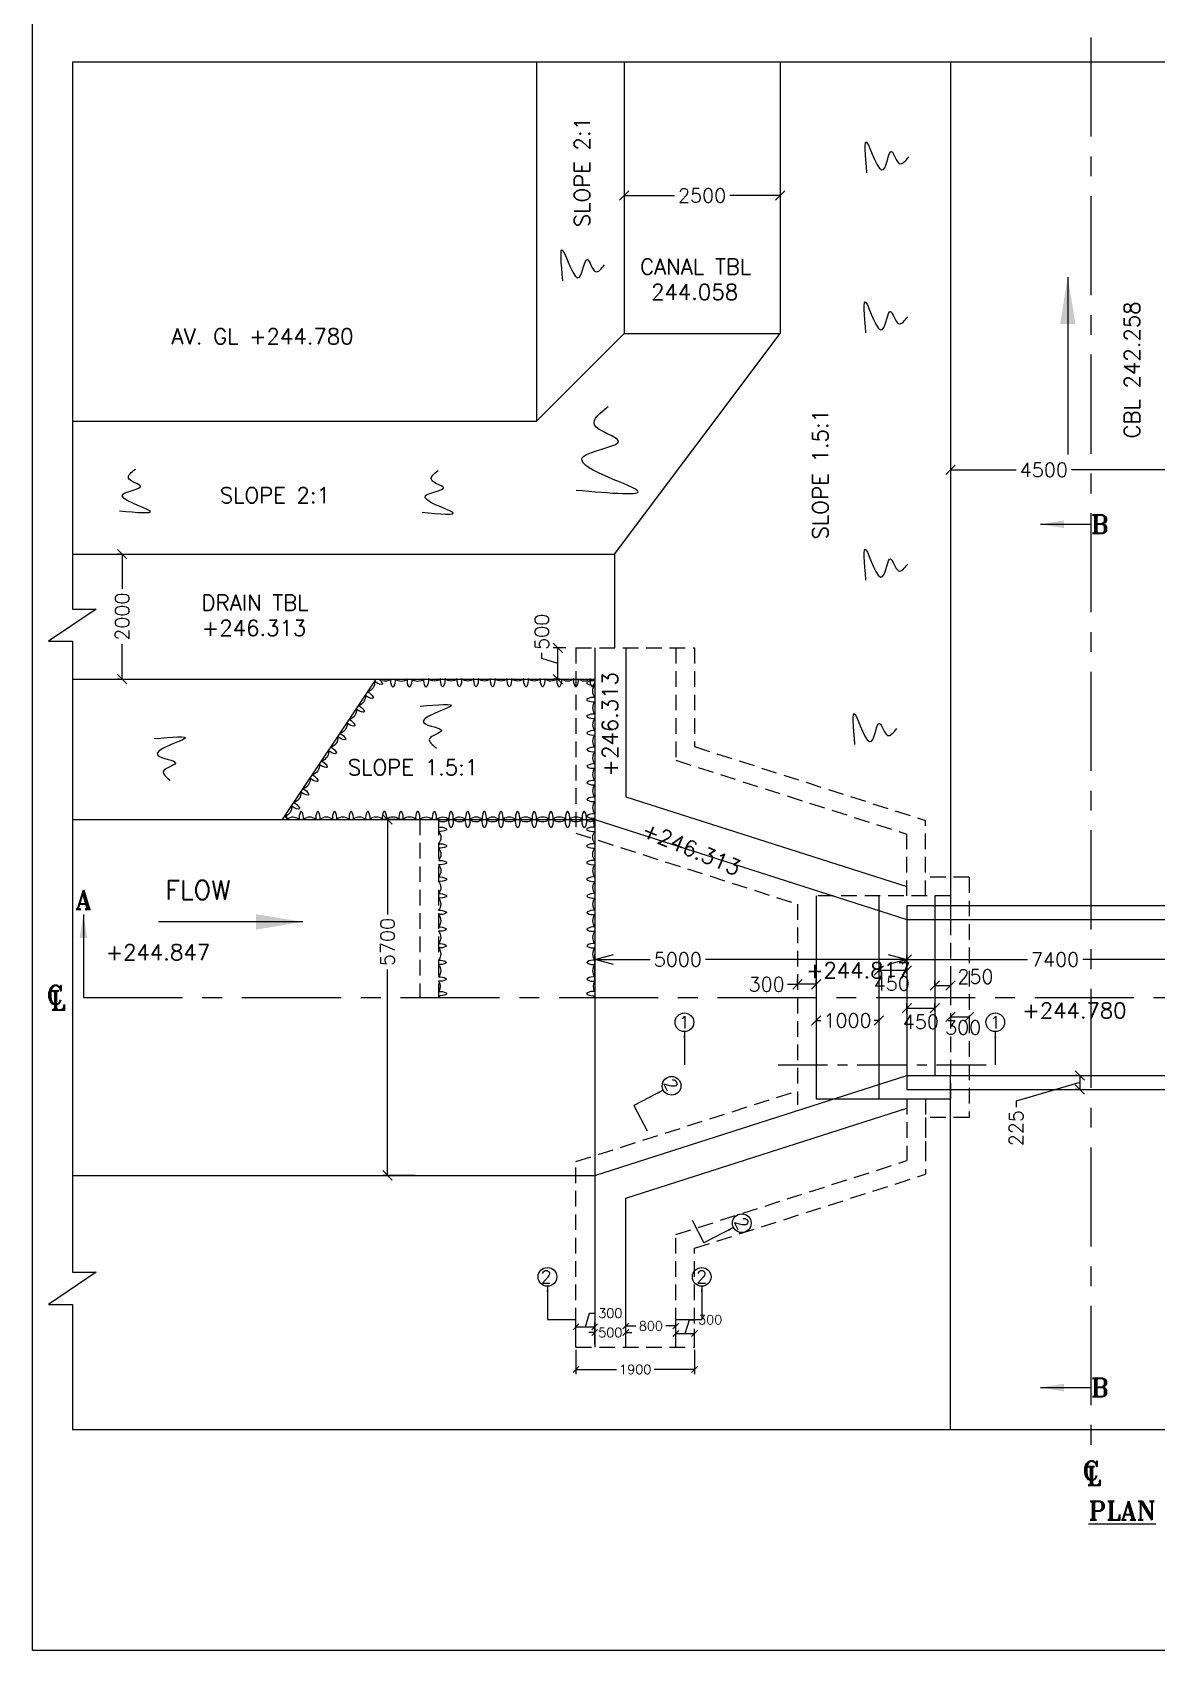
# Model space of a CAD drawing. Header units: inches. Extents: x 97621 to 324919, y -325081 to 89240.
# Drawn here: x 142331 to 160342, y -74326 to -48402 of the extents above; entities that cross this region are included whole.
import ezdxf
from ezdxf.enums import TextEntityAlignment as Align

# ---------------------------------------------------------------- set-up
doc = ezdxf.new("R2010")
doc.units = ezdxf.units.IN
doc.header["$LTSCALE"] = 100
doc.header["$MEASUREMENT"] = 0
doc.header["$PDMODE"] = 3
doc.linetypes.add('CENTER', pattern=[50.8, 31.75, -6.35, 6.35, -6.35])
doc.linetypes.add('DASHED2', pattern=[0.375, 0.25, -0.125])
for name, color, linetype in [('Center Line', 7, 'CENTER'), ('Dim', 7, 'Continuous'), ('Text', 7, 'Continuous')]:
    doc.layers.add(name, color=color, linetype=linetype)
doc.styles.add('ROMANS', font='romans')
doc.styles.add('ROMANT', font='romant')
doc.dimstyles.new('Raj-75', dxfattribs={"dimscale": 75, "dimtxt": 2, "dimasz": 1.25, "dimexe": 1, "dimexo": 0.625, "dimtad": 0, "dimtxsty": 'ROMANS', "dimblk": 'OBLIQUE', "dimcen": 1.25, "dimclrd": 256, "dimclre": 256, "dimclrt": 256, "dimadec": 0, "dimazin": 0, "dimtfac": 1, "dimtmove": 1, "dimatfit": 3, "dimfxl": 1, "dimlwd": -1, "dimlwe": -1, "dimarcsym": 0})

# ---------------------------------------------------------------- blocks, each defined once
blk = doc.blocks.new('_Oblique')
at = {"color": 0, "linetype": 'ByBlock', "lineweight": -2}
blk.add_line((-0.5, -0.5), (0.5, 0.5), dxfattribs=at)
blk = doc.blocks.new('*D71')
at = {"layer": 'Defpoints', "color": 0, "transparency": 16777216}
for p in [(143770, -56762), (143770, -56762), (143770, -58762)]:
    blk.add_point(p, dxfattribs=at)
at = {"layer": 'Dim', "transparency": 16777216}
for p, q in [((143723, -56762), (143695, -56762)), ((143770, -56762), (143770, -57319)), ((143770, -58762), (143770, -58205)), ((143723, -58762), (143695, -58762))]:
    blk.add_line(p, q, dxfattribs=at)
at = {"layer": 'Dim', "transparency": 16777216, "xscale": 150, "yscale": 150, "zscale": 150}
for p, rotation in [((143770, -56762), 90), ((143770, -58762), 270)]:
    blk.add_blockref('_Oblique', p, dxfattribs=dict(at, rotation=rotation))
at = {"layer": 'Dim', "transparency": 16777216, "insert": (143770, -57762), "char_height": 225, "attachment_point": 5, "rotation": 90, "style": 'ROMANS'}
blk.add_mtext('2000', dxfattribs=at)
blk = doc.blocks.new('*D86')
at = {"layer": 'Defpoints', "color": 0, "transparency": 16777216}
for p in [(157040, -54971), (161540, -54971), (157040, -55410)]:
    blk.add_point(p, dxfattribs=at)
at = {"layer": 'Dim', "transparency": 16777216}
for p, q in [((157040, -55017), (157040, -55485)), ((161540, -55017), (161540, -55485)), ((157040, -55410), (158092, -55410)), ((161540, -55410), (158979, -55410))]:
    blk.add_line(p, q, dxfattribs=at)
at = {"layer": 'Dim', "transparency": 16777216, "xscale": 150, "yscale": 150, "zscale": 150, "rotation": 180}
blk.add_blockref('_Oblique', (157040, -55410), dxfattribs=at)
at = {"layer": 'Dim', "transparency": 16777216, "xscale": 150, "yscale": 150, "zscale": 150}
blk.add_blockref('_Oblique', (161540, -55410), dxfattribs=at)
at = {"layer": 'Dim', "transparency": 16777216, "insert": (158536, -55410), "char_height": 225, "attachment_point": 5, "style": 'ROMANS'}
blk.add_mtext('4500', dxfattribs=at)
blk = doc.blocks.new('*D87')
at = {"layer": 'Defpoints', "color": 0, "transparency": 16777216}
for p in [(151810, -50359), (154310, -50432), (151810, -51014)]:
    blk.add_point(p, dxfattribs=at)
at = {"layer": 'Dim', "transparency": 16777216}
for p, q in [((151810, -50406), (151810, -51089)), ((154310, -50479), (154310, -51089)), ((151810, -51014), (152617, -51014)), ((154310, -51014), (153503, -51014))]:
    blk.add_line(p, q, dxfattribs=at)
at = {"layer": 'Dim', "transparency": 16777216, "xscale": 150, "yscale": 150, "zscale": 150, "rotation": 180}
blk.add_blockref('_Oblique', (151810, -51014), dxfattribs=at)
at = {"layer": 'Dim', "transparency": 16777216, "xscale": 150, "yscale": 150, "zscale": 150}
blk.add_blockref('_Oblique', (154310, -51014), dxfattribs=at)
at = {"layer": 'Dim', "transparency": 16777216, "insert": (153060, -51014), "char_height": 225, "attachment_point": 5, "style": 'ROMANS'}
blk.add_mtext('2500', dxfattribs=at)
blk = doc.blocks.new('*D113')
at = {"layer": 'Defpoints', "color": 0, "transparency": 16777216}
for p in [(156340, -63485), (162240, -63254), (162240, -63532)]:
    blk.add_point(p, dxfattribs=at)
at = {"layer": 'Dim', "transparency": 16777216}
for p, q in [((156340, -63438), (156340, -63179)), ((162240, -63485), (162240, -63179)), ((156340, -63254), (158272, -63254)), ((162240, -63254), (159159, -63254))]:
    blk.add_line(p, q, dxfattribs=at)
at = {"layer": 'Dim', "transparency": 16777216, "xscale": 150, "yscale": 150, "zscale": 150, "rotation": 180}
blk.add_blockref('_Oblique', (156340, -63254), dxfattribs=at)
at = {"layer": 'Dim', "transparency": 16777216, "xscale": 150, "yscale": 150, "zscale": 150}
blk.add_blockref('_Oblique', (162240, -63254), dxfattribs=at)
at = {"layer": 'Dim', "transparency": 16777216, "insert": (158715, -63254), "char_height": 225, "attachment_point": 5, "style": 'ROMANS'}
blk.add_mtext('7400', dxfattribs=at)
blk = doc.blocks.new('_Open30')
at = {"color": 0, "linetype": 'ByBlock', "lineweight": -2}
for p, q in [((-1, 0.268), (0, 0)), ((0, 0), (-1, -0.268)), ((0, 0), (-1, 0))]:
    blk.add_line(p, q, dxfattribs=at)
blk = doc.blocks.new('*D115')
at = {"layer": 'Defpoints', "color": 0, "transparency": 16777216}
for p in [(151340, -63254), (151340, -63675), (156340, -63532)]:
    blk.add_point(p, dxfattribs=at)
at = {"layer": 'Dim', "transparency": 16777216}
for p, q in [((151340, -63628), (151340, -63179)), ((156340, -63485), (156340, -63179)), ((151640, -63254), (152228, -63254)), ((156040, -63254), (153115, -63254))]:
    blk.add_line(p, q, dxfattribs=at)
at = {"layer": 'Dim', "transparency": 16777216, "xscale": 300, "yscale": 300, "zscale": 300, "rotation": 180}
blk.add_blockref('_Open30', (151340, -63254), dxfattribs=at)
at = {"layer": 'Dim', "transparency": 16777216, "xscale": 300, "yscale": 300, "zscale": 300}
blk.add_blockref('_Open30', (156340, -63254), dxfattribs=at)
at = {"layer": 'Dim', "transparency": 16777216, "insert": (152672, -63254), "char_height": 225, "attachment_point": 5, "style": 'ROMANS'}
blk.add_mtext('5000', dxfattribs=at)
blk = doc.blocks.new('*D117')
at = {"layer": 'Defpoints', "color": 0, "transparency": 16777216}
for p in [(156340, -64166), (156790, -64035), (156790, -64126)]:
    blk.add_point(p, dxfattribs=at)
at = {"layer": 'Dim', "transparency": 16777216}
for p, q in [((156340, -64119), (156340, -63960)), ((156790, -64079), (156790, -63960)), ((156340, -64035), (156790, -64035))]:
    blk.add_line(p, q, dxfattribs=at)
at = {"layer": 'Dim', "transparency": 16777216, "xscale": 150, "yscale": 150, "zscale": 150, "rotation": 180}
blk.add_blockref('_Oblique', (156340, -64035), dxfattribs=at)
at = {"layer": 'Dim', "transparency": 16777216, "xscale": 150, "yscale": 150, "zscale": 150}
blk.add_blockref('_Oblique', (156790, -64035), dxfattribs=at)
at = {"layer": 'Dim', "transparency": 16777216, "insert": (156565, -64251), "char_height": 225, "attachment_point": 5, "style": 'ROMANS'}
blk.add_mtext('450', dxfattribs=at)
blk = doc.blocks.new('*D118')
at = {"layer": 'Defpoints', "color": 0, "transparency": 16777216}
for p in [(155890, -63211), (156340, -63211), (155890, -63431)]:
    blk.add_point(p, dxfattribs=at)
at = {"layer": 'Dim', "transparency": 16777216}
for p, q in [((155890, -63258), (155890, -63506)), ((156340, -63431), (155890, -63431)), ((156340, -63258), (156340, -63506))]:
    blk.add_line(p, q, dxfattribs=at)
at = {"layer": 'Dim', "transparency": 16777216, "xscale": 150, "yscale": 150, "zscale": 150, "rotation": 180}
blk.add_blockref('_Oblique', (155890, -63431), dxfattribs=at)
at = {"layer": 'Dim', "transparency": 16777216, "xscale": 150, "yscale": 150, "zscale": 150}
blk.add_blockref('_Oblique', (156340, -63431), dxfattribs=at)
at = {"layer": 'Dim', "transparency": 16777216, "insert": (156099, -63637), "char_height": 225, "attachment_point": 5, "style": 'ROMANS'}
blk.add_mtext('450', dxfattribs=at)
blk = doc.blocks.new('*D119')
at = {"layer": 'Defpoints', "color": 0, "transparency": 16777216}
for p in [(156790, -63702), (157040, -63550), (157040, -63672)]:
    blk.add_point(p, dxfattribs=at)
at = {"layer": 'Dim', "transparency": 16777216}
for p, q in [((156790, -63655), (156790, -63597)), ((156790, -63672), (157040, -63672)), ((157040, -63597), (157040, -63747))]:
    blk.add_line(p, q, dxfattribs=at)
at = {"layer": 'Dim', "transparency": 16777216, "xscale": 150, "yscale": 150, "zscale": 150, "rotation": 180}
blk.add_blockref('_Oblique', (156790, -63672), dxfattribs=at)
at = {"layer": 'Dim', "transparency": 16777216, "xscale": 150, "yscale": 150, "zscale": 150}
blk.add_blockref('_Oblique', (157040, -63672), dxfattribs=at)
at = {"layer": 'Dim', "transparency": 16777216, "insert": (157439, -63529), "char_height": 225, "attachment_point": 5, "style": 'ROMANS'}
blk.add_mtext('250', dxfattribs=at)
blk = doc.blocks.new('*D120')
at = {"layer": 'Defpoints', "color": 0, "transparency": 16777216}
for p in [(157040, -64104), (157340, -64104), (157340, -64175)]:
    blk.add_point(p, dxfattribs=at)
at = {"layer": 'Dim', "transparency": 16777216}
for p, q in [((157040, -64151), (157040, -64250)), ((157040, -64175), (157340, -64175)), ((157340, -64151), (157340, -64250))]:
    blk.add_line(p, q, dxfattribs=at)
at = {"layer": 'Dim', "transparency": 16777216, "xscale": 150, "yscale": 150, "zscale": 150, "rotation": 180}
blk.add_blockref('_Oblique', (157040, -64175), dxfattribs=at)
at = {"layer": 'Dim', "transparency": 16777216, "xscale": 150, "yscale": 150, "zscale": 150}
blk.add_blockref('_Oblique', (157340, -64175), dxfattribs=at)
at = {"layer": 'Dim', "transparency": 16777216, "insert": (157243, -64342), "char_height": 225, "attachment_point": 5, "style": 'ROMANS'}
blk.add_mtext('300', dxfattribs=at)
blk = doc.blocks.new('*D121')
at = {"layer": 'Defpoints', "color": 0, "transparency": 16777216}
for p in [(148351, -61012, 0), (148019, -66712), (148512, -66712)]:
    blk.add_point(p, dxfattribs=at)
at = {"layer": 'Dim', "transparency": 16777216}
for p, q in [((148304, -61012), (147944, -61012)), ((148019, -61012), (148019, -62531)), ((148019, -66712), (148019, -63417)), ((148465, -66712), (147944, -66712))]:
    blk.add_line(p, q, dxfattribs=at)
at = {"layer": 'Dim', "transparency": 16777216, "xscale": 150, "yscale": 150, "zscale": 150}
for p, rotation in [((148019, -61012), 90), ((148019, -66712), 270)]:
    blk.add_blockref('_Oblique', p, dxfattribs=dict(at, rotation=rotation))
at = {"layer": 'Dim', "transparency": 16777216, "insert": (148019, -62974), "char_height": 225, "attachment_point": 5, "rotation": 90, "style": 'ROMANS'}
blk.add_mtext('5700', dxfattribs=at)
blk = doc.blocks.new('*D124')
at = {"layer": 'Defpoints', "color": 0, "transparency": 16777216}
for p in [(150751, -58262), (150925, -58262), (150826, -58762)]:
    blk.add_point(p, dxfattribs=at)
at = {"layer": 'Dim', "transparency": 16777216}
for p, q in [((150878, -58262), (150676, -58262)), ((150751, -58762), (150751, -58262)), ((150493, -58435), (150493, -58341)), ((150751, -58512), (150493, -58435)), ((150779, -58762), (150676, -58762))]:
    blk.add_line(p, q, dxfattribs=at)
at = {"layer": 'Dim', "transparency": 16777216, "xscale": 150, "yscale": 150, "zscale": 150}
for p, rotation in [((150751, -58262), 90), ((150751, -58762), 270)]:
    blk.add_blockref('_Oblique', p, dxfattribs=dict(at, rotation=rotation))
at = {"layer": 'Dim', "transparency": 16777216, "insert": (150493, -58005), "char_height": 225, "attachment_point": 5, "rotation": 90, "style": 'ROMANS'}
blk.add_mtext('500', dxfattribs=at)
blk = doc.blocks.new('*D125')
at = {"layer": 'Defpoints', "color": 0, "transparency": 16777216}
for p in [(159114, -65112), (159114, -65337), (159114, -65337)]:
    blk.add_point(p, dxfattribs=at)
at = {"layer": 'Dim', "transparency": 16777216}
for p, q in [((159114, -65224), (158093, -65526)), ((159067, -65112), (159039, -65112)), ((159114, -65112), (159114, -65337)), ((158093, -65526), (158093, -65620)), ((159067, -65337), (159039, -65337))]:
    blk.add_line(p, q, dxfattribs=at)
at = {"layer": 'Dim', "transparency": 16777216, "xscale": 150, "yscale": 150, "zscale": 150}
for p, rotation in [((159114, -65112), 90), ((159114, -65337), 270)]:
    blk.add_blockref('_Oblique', p, dxfattribs=dict(at, rotation=rotation))
at = {"layer": 'Dim', "transparency": 16777216, "insert": (158093, -65956), "char_height": 225, "attachment_point": 5, "rotation": 90, "style": 'ROMANS'}
blk.add_mtext('225', dxfattribs=at)
blk = doc.blocks.new('*D127')
at = {"layer": 'Defpoints', "color": 0, "transparency": 16777216}
for p in [(154890, -64231), (154890, -64231), (155890, -64231)]:
    blk.add_point(p, dxfattribs=at)
at = {"layer": 'Dim', "transparency": 16777216}
for p, q in [((154890, -64231), (154963, -64231)), ((154890, -64278), (154890, -64306)), ((155890, -64231), (155817, -64231)), ((155890, -64278), (155890, -64306))]:
    blk.add_line(p, q, dxfattribs=at)
at = {"layer": 'Dim', "transparency": 16777216, "xscale": 150, "yscale": 150, "zscale": 150, "rotation": 180}
blk.add_blockref('_Oblique', (154890, -64231), dxfattribs=at)
at = {"layer": 'Dim', "transparency": 16777216, "xscale": 150, "yscale": 150, "zscale": 150}
blk.add_blockref('_Oblique', (155890, -64231), dxfattribs=at)
at = {"layer": 'Dim', "transparency": 16777216, "insert": (155390, -64231), "char_height": 225, "attachment_point": 5, "style": 'ROMANS'}
blk.add_mtext('1000', dxfattribs=at)
blk = doc.blocks.new('*D128')
at = {"layer": 'Defpoints', "color": 0, "transparency": 16777216}
for p in [(154590, -63652), (154590, -63694), (154890, -63694)]:
    blk.add_point(p, dxfattribs=at)
at = {"layer": 'Dim', "transparency": 16777216}
for p, q in [((154430, -63652), (154590, -63652)), ((154590, -63647), (154590, -63577)), ((154890, -63652), (154590, -63652)), ((154890, -63647), (154890, -63577))]:
    blk.add_line(p, q, dxfattribs=at)
at = {"layer": 'Dim', "transparency": 16777216, "xscale": 150, "yscale": 150, "zscale": 150, "rotation": 180}
blk.add_blockref('_Oblique', (154590, -63652), dxfattribs=at)
at = {"layer": 'Dim', "transparency": 16777216, "xscale": 150, "yscale": 150, "zscale": 150}
blk.add_blockref('_Oblique', (154890, -63652), dxfattribs=at)
at = {"layer": 'Dim', "transparency": 16777216, "insert": (154094, -63652), "char_height": 225, "attachment_point": 5, "style": 'ROMANS'}
blk.add_mtext('300', dxfattribs=at)
blk = doc.blocks.new('*D131')
at = {"transparency": 16777216}
for p, q in [((151190, -69140), (151256, -68920)), ((151256, -68920), (151350, -68920)), ((151040, -69415), (151040, -69065)), ((151040, -69140), (151340, -69140)), ((151340, -69415), (151340, -69065))]:
    blk.add_line(p, q, dxfattribs=at)
at = {"layer": 'Defpoints', "color": 0, "transparency": 16777216}
for p in [(151340, -69140), (151040, -69462, 0), (151340, -69462)]:
    blk.add_point(p, dxfattribs=at)
at = {"transparency": 16777216, "xscale": 93.75, "yscale": 93.75, "zscale": 93.75, "rotation": 180}
blk.add_blockref('_Oblique', (151040, -69140), dxfattribs=at)
at = {"transparency": 16777216, "xscale": 93.75, "yscale": 93.75, "zscale": 93.75}
blk.add_blockref('_Oblique', (151340, -69140), dxfattribs=at)
at = {"transparency": 16777216, "insert": (151590, -68920), "char_height": 150, "attachment_point": 5, "style": 'ROMANS'}
blk.add_mtext('300', dxfattribs=at)
blk = doc.blocks.new('*D132')
at = {"transparency": 16777216}
for p, q in [((151340, -69415), (151340, -69154)), ((151840, -69415), (151840, -69154)), ((151340, -69229), (151246, -69229)), ((151340, -69229), (151350, -69229)), ((151840, -69229), (151830, -69229)), ((151840, -69229), (151934, -69229))]:
    blk.add_line(p, q, dxfattribs=at)
at = {"layer": 'Defpoints', "color": 0, "transparency": 16777216}
for p in [(151340, -69462), (151840, -69229), (151840, -69462, 0)]:
    blk.add_point(p, dxfattribs=at)
at = {"transparency": 16777216, "xscale": 93.75, "yscale": 93.75, "zscale": 93.75}
blk.add_blockref('_Oblique', (151340, -69229), dxfattribs=at)
at = {"transparency": 16777216, "xscale": 93.75, "yscale": 93.75, "zscale": 93.75, "rotation": 180}
blk.add_blockref('_Oblique', (151840, -69229), dxfattribs=at)
at = {"transparency": 16777216, "insert": (151590, -69229), "char_height": 150, "attachment_point": 5, "style": 'ROMANS'}
blk.add_mtext('500', dxfattribs=at)
blk = doc.blocks.new('*D133')
at = {"transparency": 16777216}
for p, q in [((151840, -69415), (151840, -69050)), ((151840, -69125), (152000, -69125)), ((152640, -69125), (152480, -69125)), ((152640, -69415), (152640, -69050))]:
    blk.add_line(p, q, dxfattribs=at)
at = {"layer": 'Defpoints', "color": 0, "transparency": 16777216}
for p in [(152640, -69125), (151840, -69462, 0), (152640, -69462, 0)]:
    blk.add_point(p, dxfattribs=at)
at = {"transparency": 16777216, "xscale": 93.75, "yscale": 93.75, "zscale": 93.75, "rotation": 180}
blk.add_blockref('_Oblique', (151840, -69125), dxfattribs=at)
at = {"transparency": 16777216, "xscale": 93.75, "yscale": 93.75, "zscale": 93.75}
blk.add_blockref('_Oblique', (152640, -69125), dxfattribs=at)
at = {"transparency": 16777216, "insert": (152240, -69125), "char_height": 150, "attachment_point": 5, "style": 'ROMANS'}
blk.add_mtext('800', dxfattribs=at)
blk = doc.blocks.new('*D134')
at = {"transparency": 16777216}
for p, q in [((152640, -69415), (152640, -69171)), ((152790, -69246), (152856, -69025)), ((152856, -69025), (152950, -69025)), ((152940, -69415), (152940, -69171)), ((152640, -69246), (152940, -69246))]:
    blk.add_line(p, q, dxfattribs=at)
at = {"layer": 'Defpoints', "color": 0, "transparency": 16777216}
for p in [(152640, -69462, 0), (152940, -69246), (152940, -69462, 0)]:
    blk.add_point(p, dxfattribs=at)
at = {"transparency": 16777216, "xscale": 93.75, "yscale": 93.75, "zscale": 93.75, "rotation": 180}
blk.add_blockref('_Oblique', (152640, -69246), dxfattribs=at)
at = {"transparency": 16777216, "xscale": 93.75, "yscale": 93.75, "zscale": 93.75}
blk.add_blockref('_Oblique', (152940, -69246), dxfattribs=at)
at = {"transparency": 16777216, "insert": (153190, -69025), "char_height": 150, "attachment_point": 5, "style": 'ROMANS'}
blk.add_mtext('300', dxfattribs=at)
blk = doc.blocks.new('*D135')
at = {"transparency": 16777216}
for p, q in [((151040, -69509), (151040, -69896)), ((152940, -69509), (152940, -69896)), ((151040, -69821), (151690, -69821)), ((152940, -69821), (152290, -69821))]:
    blk.add_line(p, q, dxfattribs=at)
at = {"layer": 'Defpoints', "color": 0, "transparency": 16777216}
for p in [(151040, -69462, 0), (152940, -69462, 0), (152940, -69821)]:
    blk.add_point(p, dxfattribs=at)
at = {"transparency": 16777216, "xscale": 93.75, "yscale": 93.75, "zscale": 93.75, "rotation": 180}
blk.add_blockref('_Oblique', (151040, -69821), dxfattribs=at)
at = {"transparency": 16777216, "xscale": 93.75, "yscale": 93.75, "zscale": 93.75}
blk.add_blockref('_Oblique', (152940, -69821), dxfattribs=at)
at = {"transparency": 16777216, "insert": (151990, -69821), "char_height": 150, "attachment_point": 5, "style": 'ROMANS'}
blk.add_mtext('1900', dxfattribs=at)

msp = doc.modelspace()

# ---------------------------------------------------------------- linework, layer by layer
at = {"color": 0, "linetype": 'DASHED2', "ltscale": 10}
for p, q in [((151040.007, -58261.889, 0.001), (152940.007, -58261.888, 0)), ((151040.007, -58261.889, 0.001), (151040.007, -61230.875, -0.034)), ((152640.007, -58261.889, 0.001), (152640.007, -60062.951, -0.025)), ((152940.007, -58261.888, 0.001), (152940.007, -59843.965, -0.022)), ((152940.007, -59843.965, -0.026), (156640.007, -61027.964, -0.001)), ((152640.007, -60062.951, -0.028), (156340.007, -61246.95, -0.003)), ((148540.007, -61011.889, -0.168), (148540.007, -63861.888, -0.168)), ((148840.007, -61011.889, -0.155), (148840.007, -63861.888, -0.155)), ((156640.007, -62236.888), (156640.007, -61027.964)), ((151040.007, -61230.875, -0.035), (154590.007, -62366.874, -0.011)), ((156340.007, -62236.888), (156340.007, -61246.95)), ((157340.007, -61936.888), (156640.007, -61936.888)), ((157340.007, -61936.888), (157340.007, -65786.888)), ((154590.007, -62366.874), (154590.007, -65582.027)), ((157040.007, -62236.888), (154890.007, -62236.888)), ((157040.007, -62236.888), (157040.007, -65486.888)), ((151040.007, -66492.902, -0.035), (154590.007, -65356.902, -0.011)), ((156340.007, -65486.888), (156340.007, -66211.424)), ((156340.007, -65486.888), (156340.007, -66476.826)), ((156640.007, -65486.888), (156640.007, -66695.812)), ((157340.007, -65786.888), (156640.007, -65786.888)), ((156640.007, -65786.888), (156640.007, -66404.142)), ((151040.007, -69461.887, 0.001), (151040.007, -66492.902, -0.034)), ((152640.007, -67660.826, -0.028), (156340.007, -66476.826, -0.003)), ((152940.007, -67879.811, -0.026), (156640.007, -66695.812, -0.001)), ((152640.007, -69461.887, 0.001), (152640.007, -67660.826, -0.025)), ((152940.007, -69461.888, 0.001), (152940.007, -67879.811, -0.022)), ((151040.007, -69461.887, 0.001), (152940.007, -69461.888, 0))]:
    msp.add_line(p, q, dxfattribs=at)
at = {"color": 0, "ltscale": 5}
for p, q in [((151340.007, -61011.889, -0.034), (156340.007, -62611.888)), ((156340.007, -62386.888), (162240.007, -62386.888)), ((156340.007, -62611.888), (162240.007, -62611.888)), ((151340.007, -66711.888), (156340.007, -65111.888)), ((151340.007, -66711.887, -0.034), (156340.007, -65111.888)), ((156340.007, -65111.888), (162240.007, -65111.888)), ((154890.007, -65486.888), (157040.007, -65486.888)), ((156340.007, -65336.888), (162240.007, -65336.888))]:
    msp.add_line(p, q, dxfattribs=at)
for points in [[(142975.975, -48878.47), (142975.975, -57640.694), (143353.087, -57640.694), (142588.183, -58155.683), (142975.975, -58155.683), (142975.975, -68263.97), (143353.087, -68263.97), (142588.183, -68778.958), (142975.975, -68778.958), (142975.975, -70787.462)], [(176046.957, -48878.47), (176046.957, -57640.694), (176424.069, -57640.694), (175659.165, -58155.683), (176046.957, -58155.683), (176046.957, -68263.97), (176424.069, -68263.97), (175659.165, -68778.958), (176046.957, -68778.958), (176046.957, -70787.462), (144475.975, -70787.462)]]:
    msp.add_lwpolyline(points, dxfattribs=at)
at = {"color": 0, "ltscale": 5, "start_tangent": (-0.860944174, -0.508699449)}
for points in [[(155700.95, -50652.394), (155700.95, -50165.329), (155967.232, -50597.254), (156095.781, -50312.367), (156224.331, -50505.355), (156371.245, -50395.076)], [(150828.957, -52381.587), (150828.957, -51894.522), (151095.238, -52326.448), (151223.788, -52041.56), (151352.338, -52234.548), (151499.252, -52124.269)], [(155685.906, -53214.659), (155685.906, -52727.594), (155952.187, -53159.519), (156080.737, -52874.632), (156209.287, -53067.62), (156356.201, -52957.341)], [(155685.906, -57176.31), (155685.906, -56689.245), (155952.187, -57121.171), (156080.737, -56836.284), (156209.287, -57029.272), (156356.201, -56918.993)], [(155509.044, -59811.527), (155509.044, -59324.462), (155775.325, -59756.387), (155903.875, -59471.5), (156032.425, -59664.488), (156179.339, -59554.209)]]:
    msp.add_spline(points, degree=3, dxfattribs=at)
at = {"layer": 'Center Line', "color": 0, "ltscale": 0.5}
for p, q in [((159290.007, -48485.029), (159290.007, -71200.372)), ((143148.518, -63861.888), (185748.636, -63861.888))]:
    msp.add_line(p, q, dxfattribs=at)
at = {"layer": 'Dim', "color": 0}
for p, q in [((176046.957, -48878.47), (142975.975, -48878.47)), ((150406.007, -48878.47), (150406.007, -54629.888)), ((151810.007, -48878.47), (151810.007, -53227.888)), ((154310.007, -48878.47), (154310.007, -53227.888)), ((157040.007, -48878.47), (157040.007, -62611.888)), ((150406.007, -54629.888), (151810.007, -53227.888)), ((151659.507, -56761.888), (154310.007, -53227.888)), ((151810.007, -53227.888), (154310.007, -53227.888)), ((142975.975, -54629.888), (150406.007, -54629.888)), ((142975.975, -56761.888), (151659.507, -56761.888)), ((151659.507, -56761.888), (151659.507, -58261.889)), ((151340.007, -58261.889), (151340.007, -69461.887)), ((151840.007, -58261.889, 0.001), (151840.007, -60646.913, -0.033)), ((142975.975, -58761.888), (151340.007, -58761.888)), ((146340.007, -61011.888, -0.363), (147840.007, -58761.888, -0.363)), ((151840.007, -60646.913, -0.031), (156340.007, -62086.912, -0.001)), ((142975.975, -61011.889, -0.006), (151340.007, -61011.889, -0.034)), ((154890.007, -62236.888), (154890.007, -65486.888)), ((155890.007, -62236.888), (155890.007, -65486.888)), ((156340.007, -62386.888), (156340.007, -65336.888)), ((156790.007, -62236.888), (156790.007, -65111.888)), ((157040.007, -70787.462), (157040.007, -65111.888)), ((151840.007, -67076.864, -0.031), (156340.007, -65636.864, -0.001)), ((142975.975, -66711.888), (151340.007, -66711.888)), ((151840.007, -69461.887, 0.001), (151840.007, -67076.864, -0.033)), ((147469.711, -70787.462), (142975.975, -70787.462))]:
    msp.add_line(p, q, dxfattribs=at)
at = {"layer": 'Dim', "color": 0, "linetype": 'CENTER', "ltscale": 0.25}
for p, q in [((154277.131, -64943.605), (157757.716, -64943.605)), ((151966.102, -65594.6, -0.025), (152177.823, -65999.026, -0.025)), ((152898.683, -67428.747, -0.024), (153090.749, -67795.627, -0.024)), ((150583.514, -69021.46, -0.005), (151040.007, -69021.46, -0.005)), ((152640.007, -69021.46, -0.008), (153054.121, -69021.46, -0.008))]:
    msp.add_line(p, q, dxfattribs=at)
at = {"layer": 'Dim', "color": 0}
msp.add_lwpolyline([(142330.9, -37646.654), (202008.232, -37646.654), (202008.232, -74325.878), (142330.9, -74325.878)], close=True, dxfattribs=at)
for points, elevation in [([(147879.222, -58761.888, -0.107125367), (147937.669, -58829.945, -0.6124826), (147923.856, -58850.007, -0.144729543), (147814.154, -58801.186, -0.346456746), (147704.806, -58966.532, -0.144729543), (147789.559, -59051.59, -0.6124826), (147775.747, -59071.653, -0.144729543), (147666.044, -59022.832, -0.346456746), (147556.696, -59188.178, -0.014770437), (147567.493, -59194.494)], -0.363), ([(151321.495, -58761.888, 0.050466257), (151338.698, -58789.177, 0.144729543), (151220.997, -58812.937, 0.6124826), (151221.361, -58837.292, 0.144729543), (151339.72, -58857.523, 0.346456746), (151338.985, -59055.754, 0.144729543), (151221.284, -59079.514, 0.6124826), (151221.648, -59103.869, 0.144729543), (151340.007, -59124.099, 0.346456746), (151339.273, -59322.331, 0.144729543), (151221.572, -59346.091, 0.6124826), (151221.936, -59370.446, 0.144729543), (151340.295, -59390.676, 0.346456746), (151339.56, -59588.908, 0.144729543), (151221.859, -59612.667, 0.6124826), (151222.223, -59637.022, 0.144729543), (151340.582, -59657.253, 0.346456746), (151339.848, -59855.485, 0.144729543), (151222.147, -59879.244, 0.6124826), (151222.511, -59903.599, 0.144729543), (151340.869, -59923.83, 0.346456746), (151340.135, -60122.061, 0.144729543), (151222.434, -60145.821, 0.6124826), (151222.798, -60170.176, 0.144729543), (151341.157, -60190.407, 0.346456746), (151340.423, -60388.638, 0.144729543), (151222.722, -60412.398, 0.6124826), (151223.086, -60436.753, 0.144729543), (151341.444, -60456.983, 0.346456746), (151340.71, -60655.215, 0.144729543), (151223.009, -60678.975, 0.6124826), (151223.373, -60703.33, 0.144729543), (151341.732, -60723.56, 0.343630117), (151340.007, -60920.511, 0.133356467), (151223.296, -60945.551, 0.6124826), (151223.661, -60969.906, 0.14228952), (151340.007, -60990.366, 0.275643856), (151338.41, -61133.454)], -0.034), ([(147556.696, -59188.178, -0.163129951), (147645.02, -59273.063, -0.6124826), (147631.207, -59293.126, -0.144729543), (147521.505, -59244.305, -0.346456746), (147412.157, -59409.651, -0.144729543), (147496.911, -59494.709, -0.6124826), (147483.098, -59514.771, -0.144729543), (147373.396, -59465.951, -0.346456746), (147264.048, -59631.297, -0.144729543), (147348.801, -59716.355, -0.6124826), (147334.989, -59736.417, -0.144729543), (147225.286, -59687.596, -0.346456746), (147115.938, -59852.943, -0.144729543), (147200.692, -59938.001, -0.6124826), (147186.879, -59958.063, -0.144729543), (147077.177, -59909.242, -0.346456746), (146967.829, -60074.588, -0.144729543), (147052.583, -60159.646, -0.6124826), (147038.77, -60179.709, -0.144729543), (146929.068, -60130.888, -0.346456746), (146819.72, -60296.234, -0.144729543), (146904.473, -60381.292, -0.6124826), (146890.661, -60401.355, -0.144729543), (146780.958, -60352.534, -0.346456746), (146671.61, -60517.88, -0.144729543), (146756.364, -60602.938, -0.6124826), (146742.551, -60623.001, -0.144729543), (146632.849, -60574.18, -0.346456746), (146523.501, -60739.526, -0.144729543), (146608.255, -60824.584, -0.6124826), (146594.442, -60844.647, -0.144729543), (146484.74, -60795.826, -0.346456746), (146375.392, -60961.172, -0.095008285), (146436.944, -61011.888, -0.095008285)], -0.363), ([(148540.007, -61011.889, 0.147067481), (148516.247, -60888.727, 0.6124826), (148491.892, -60889.091, 0.144729543), (148471.662, -61007.449, 0.346456746), (148273.43, -61006.715, 0.144729543), (148249.671, -60889.014, 0.6124826), (148225.316, -60889.378, 0.144729543), (148205.085, -61007.737, 0.346456746), (148006.854, -61007.003, 0.144729543), (147983.094, -60889.301, 0.6124826), (147958.739, -60889.666, 0.144729543), (147938.508, -61008.024, 0.346456746), (147740.277, -61007.29, 0.144729543), (147716.517, -60889.589, 0.6124826), (147692.162, -60889.953, 0.144729543), (147671.932, -61008.312, 0.346456746), (147473.7, -61007.577, 0.144729543), (147449.94, -60889.876, 0.6124826), (147425.585, -60890.24, 0.144729543), (147405.355, -61008.599, 0.346456746), (147207.123, -61007.865, 0.144729543), (147183.363, -60890.164, 0.6124826), (147159.008, -60890.528, 0.144729543), (147138.778, -61008.887, 0.346456746), (146940.546, -61008.152, 0.144729543), (146916.787, -60890.451, 0.6124826), (146892.432, -60890.815, 0.144729543), (146872.201, -61009.174, 0.346456746), (146673.97, -61008.44, 0.144729543), (146650.21, -60890.739, 0.6124826), (146625.855, -60891.103, 0.144729543), (146605.624, -61009.461, 0.346456746), (146407.393, -61008.727, 0.100529737), (146397.962, -60924.957, 0.100529737)], -0.168), ([(151206.248, -61011.889, 0.147067481), (151182.488, -60888.727, 0.6124826), (151158.133, -60889.091, 0.144729543), (151137.902, -61007.449, 0.346456746), (150939.671, -61006.715, 0.144729543), (150915.911, -60889.014, 0.6124826), (150891.556, -60889.378, 0.144729543), (150871.326, -61007.737, 0.346456746), (150673.094, -61007.003, 0.144729543), (150649.334, -60889.301, 0.6124826), (150624.979, -60889.666, 0.144729543), (150604.749, -61008.024, 0.346456746), (150406.517, -61007.29, 0.144729543), (150382.758, -60889.589, 0.6124826), (150358.403, -60889.953, 0.144729543), (150338.172, -61008.312, 0.346456746), (150139.94, -61007.577, 0.144729543), (150116.181, -60889.876, 0.6124826), (150091.826, -60890.24, 0.144729543), (150071.595, -61008.599, 0.346456746), (149873.364, -61007.865, 0.144729543), (149849.604, -60890.164, 0.6124826), (149825.249, -60890.528, 0.144729543), (149805.018, -61008.887, 0.346456746), (149606.787, -61008.152, 0.144729543), (149583.027, -60890.451, 0.6124826), (149558.672, -60890.815, 0.144729543), (149538.442, -61009.174, 0.346456746), (149340.21, -61008.44, 0.144729543), (149316.45, -60890.739, 0.6124826), (149292.095, -60891.103, 0.144729543), (149271.865, -61009.461, 0.346456746), (149073.633, -61008.727, 0.144729543), (149049.874, -60891.026, 0.6124826), (149025.519, -60891.39, 0.144729543), (149005.288, -61009.749, 0.346456746), (148807.056, -61009.015, 0.144729543), (148783.297, -60891.314, 0.6124826), (148758.942, -60891.678, 0.144729543), (148738.711, -61010.036, 0.346456746), (148540.48, -61009.302, 0.014770437), (148541.214, -60996.815)], -0.034), ([(148841.444, -61133.454, -0.144729543), (148959.145, -61157.214, -0.6124826), (148958.781, -61181.569, -0.144729543), (148840.423, -61201.8, -0.346456746), (148841.157, -61400.031, -0.144729543), (148958.858, -61423.791, -0.6124826), (148958.494, -61448.146, -0.144729543), (148840.135, -61468.376, -0.346456746), (148840.869, -61666.608, -0.144729543), (148958.571, -61690.368, -0.6124826), (148958.206, -61714.723, -0.144729543), (148839.848, -61734.953, -0.346456746), (148840.582, -61933.185, -0.144729543), (148958.283, -61956.944, -0.6124826), (148957.919, -61981.299, -0.144729543), (148839.56, -62001.53, -0.346456746), (148840.295, -62199.762, -0.144729543), (148957.996, -62223.521, -0.6124826), (148957.632, -62247.876, -0.144729543), (148839.273, -62268.107, -0.346456746), (148840.007, -62466.338, -0.144729543), (148957.708, -62490.098, -0.6124826), (148957.344, -62514.453, -0.144729543), (148838.985, -62534.684, -0.346456746), (148839.72, -62732.915, -0.144729543), (148957.421, -62756.675, -0.6124826), (148957.057, -62781.03, -0.144729543), (148838.698, -62801.26, -0.346456746), (148839.432, -62999.492, -0.144729543), (148957.133, -63023.252, -0.6124826), (148956.769, -63047.607, -0.144729543), (148838.41, -63067.837, -0.346456746), (148839.145, -63266.069, -0.144729543), (148956.846, -63289.828, -0.6124826), (148956.482, -63314.183, -0.144729543), (148838.123, -63334.414, -0.343630117), (148839.848, -63531.365, -0.133356467), (148956.558, -63556.405, -0.6124826), (148956.194, -63580.76, -0.14228952), (148839.848, -63601.22, -0.275235224), (148840.869, -63764.965, -0.040889043)], -0.155), ([(150940.337, -61017.35, -0.144729543), (150916.578, -61135.051, -0.6124826), (150892.223, -61134.687, -0.144729543), (150871.992, -61016.328, -0.346456746), (150673.76, -61017.063, -0.144729543), (150650.001, -61134.764, -0.6124826), (150625.646, -61134.4, -0.144729543), (150605.415, -61016.041, -0.346456746), (150407.184, -61016.775, -0.144729543), (150383.424, -61134.476, -0.6124826), (150359.069, -61134.112, -0.144729543), (150338.838, -61015.754, -0.346456746), (150140.607, -61016.488, -0.144729543), (150116.847, -61134.189, -0.6124826), (150092.492, -61133.825, -0.144729543), (150072.262, -61015.466, -0.346456746), (149874.03, -61016.2, -0.144729543), (149850.27, -61133.902, -0.6124826), (149825.915, -61133.537, -0.144729543), (149805.685, -61015.179, -0.346456746), (149607.453, -61015.913, -0.144729543), (149583.694, -61133.614, -0.6124826), (149559.339, -61133.25, -0.144729543), (149539.108, -61014.891, -0.346456746), (149340.876, -61015.626, -0.144729543), (149317.117, -61133.327, -0.6124826), (149292.762, -61132.963, -0.144729543), (149272.531, -61014.604, -0.346456746), (149074.3, -61015.338, -0.144729543), (149050.54, -61133.039, -0.6124826), (149026.185, -61132.675, -0.144729543), (149005.954, -61014.316, -0.28156362), (148840.007, -61034.632, -0.28156362)], -0.034), ([(151340.007, -61011.889, -0.492872472), (151206.914, -61017.638, -0.144729543), (151183.154, -61135.339, -0.6124826), (151158.799, -61134.975, -0.144729543), (151138.569, -61016.616, -0.346456746), (150940.337, -61017.35, -0.014770437), (150941.072, -61029.837)], -0.034), ([(151338.41, -61133.454, 0.144729543), (151220.709, -61157.214, 0.6124826), (151221.074, -61181.569, 0.144729543), (151339.432, -61201.8, 0.346456746), (151338.698, -61400.031, 0.144729543), (151220.997, -61423.791, 0.6124826), (151221.361, -61448.146, 0.144729543), (151339.72, -61468.376, 0.346456746), (151338.985, -61666.608, 0.144729543), (151221.284, -61690.368, 0.6124826), (151221.648, -61714.723, 0.144729543), (151340.007, -61734.953, 0.346456746), (151339.273, -61933.185, 0.144729543), (151221.572, -61956.944, 0.6124826), (151221.936, -61981.299, 0.144729543), (151340.295, -62001.53, 0.346456746), (151339.56, -62199.762, 0.144729543), (151221.859, -62223.521, 0.6124826), (151222.223, -62247.876, 0.144729543), (151340.582, -62268.107, 0.346456746), (151339.848, -62466.338, 0.144729543), (151222.147, -62490.098, 0.6124826), (151222.511, -62514.453, 0.144729543), (151340.869, -62534.684, 0.346456746), (151340.135, -62732.915, 0.144729543), (151222.434, -62756.675, 0.6124826), (151222.798, -62781.03, 0.144729543), (151341.157, -62801.26, 0.346456746), (151340.423, -62999.492, 0.144729543), (151222.722, -63023.252, 0.6124826), (151223.086, -63047.607, 0.144729543), (151341.444, -63067.837, 0.346456746), (151340.71, -63266.069, 0.144729543), (151223.009, -63289.828, 0.6124826), (151223.373, -63314.183, 0.144729543), (151341.732, -63334.414, 0.343630117), (151340.007, -63531.365, 0.133356467), (151223.296, -63556.405, 0.6124826), (151223.661, -63580.76, 0.14228952), (151340.007, -63601.22, 0.275235224), (151338.985, -63764.965, 0.040889043)], -0.034), ([(148840.869, -63764.965, -0.144729543), (148958.571, -63788.724, -0.6124826), (148958.206, -63813.079, -0.144729543), (148839.848, -63833.31, -0.052946219), (148857.962, -63861.888, -0.052946219)], -0.155), ([(151338.985, -63764.965, 0.144729543), (151221.284, -63788.724, 0.6124826), (151221.648, -63813.079, 0.144729543), (151340.007, -63833.31, 0.052946219), (151321.893, -63861.888, 0.052946219)], -0.034)]:
    msp.add_lwpolyline(points, format="xyb", dxfattribs=dict(at, elevation=elevation))
for points in [[(148674.699, -58765.252, -0.144729543), (148650.939, -58882.953, -0.6124826), (148626.584, -58882.589, -0.144729543), (148606.353, -58764.23, -0.346456746), (148408.122, -58764.964, -0.144729543), (148384.362, -58882.665, -0.6124826), (148360.007, -58882.301, -0.144729543), (148339.777, -58763.942, -0.346456746), (148141.545, -58764.677, -0.144729543), (148117.785, -58882.378, -0.6124826), (148093.43, -58882.014, -0.144729543), (148073.2, -58763.655, -0.245135847), (147927.674, -58791.634, -0.245135847)], [(151340.007, -58761.888, -0.144729543), (151316.247, -58879.589, -0.6124826), (151291.892, -58879.225, -0.144729543), (151271.662, -58760.866, -0.346456746), (151073.43, -58761.601, -0.144729543), (151049.671, -58879.302, -0.6124826), (151025.316, -58878.938, -0.144729543), (151005.085, -58760.579, -0.346456746), (150806.854, -58761.313, -0.144729543), (150783.094, -58879.014, -0.6124826), (150758.739, -58878.65, -0.144729543), (150738.508, -58760.291, -0.346456746), (150540.277, -58761.026, -0.144729543), (150516.517, -58878.727, -0.6124826), (150492.162, -58878.363, -0.144729543), (150471.932, -58760.004, -0.346456746), (150273.7, -58760.738, -0.144729543), (150249.94, -58878.439, -0.6124826), (150225.585, -58878.075, -0.144729543), (150205.355, -58759.717, -0.346456746), (150007.123, -58760.451, -0.144729543), (149983.363, -58878.152, -0.6124826), (149959.008, -58877.788, -0.144729543), (149938.778, -58759.429, -0.346456746), (149740.546, -58760.164, -0.144729543), (149716.787, -58877.865, -0.6124826), (149692.432, -58877.5, -0.144729543), (149672.201, -58759.142, -0.346456746), (149473.97, -58759.876, -0.144729543), (149450.21, -58877.577, -0.6124826), (149425.855, -58877.213, -0.144729543), (149405.624, -58758.854, -0.346456746), (149207.393, -58759.589, -0.144729543), (149183.633, -58877.29, -0.6124826), (149159.278, -58876.926, -0.144729543), (149139.048, -58758.567, -0.346456746), (148940.816, -58759.301, -0.144729543), (148917.056, -58877.002, -0.6124826), (148892.701, -58876.638, -0.144729543), (148872.471, -58758.279, -0.346456746), (148674.239, -58759.014, -0.014770437), (148674.973, -58771.501)]]:
    msp.add_lwpolyline(points, format="xyb", dxfattribs=at)
for centre in [(152777.131, -64260.364), (157757.716, -64260.364), (152571.412, -65277.714, -0.025), (153696.059, -67478.741, -0.024), (150583.514, -68338.219, -0.005), (153054.121, -68338.219, -0.008)]:
    msp.add_circle(centre, 150, dxfattribs=at)
at = {"layer": 'Text', "color": 0}
for points, start_tangent in [([(151041.911, -55733.926), (152016.042, -55733.926), (151152.19, -55201.364), (151721.964, -54944.264), (151335.988, -54687.165), (151556.547, -54393.337)], (-0.508699449, -0.860944174)), ([(143724.746, -56067.368), (144211.812, -56067.368), (143779.886, -55801.087), (144064.773, -55672.537), (143871.785, -55543.987), (143982.064, -55397.073)], (-0.508699449, -0.860944174)), ([(148575.815, -56090.23), (149062.88, -56090.23), (148630.955, -55823.949), (148915.842, -55695.399), (148722.854, -55566.849), (148833.133, -55419.935)], (-0.508699449, -0.860944174)), ([(148545.872, -59196.771, -0.034), (149032.938, -59196.771, -0.034), (148601.012, -59463.053, -0.034), (148885.899, -59591.603, -0.034), (148692.911, -59720.152, -0.034), (148803.19, -59867.066, -0.034)], (-0.508699449, 0.860944174)), ([(144283.364, -59715.552, -0.034), (144770.429, -59715.552, -0.034), (144338.503, -59981.833, -0.034), (144623.39, -60110.383, -0.034), (144430.402, -60238.933, -0.034), (144540.682, -60385.847, -0.034)], (-0.508699449, 0.860944174))]:
    msp.add_spline(points, degree=3, dxfattribs=dict(at, start_tangent=start_tangent))

# ---------------------------------------------------------------- texts
at = {"layer": 'Dim', "color": 0, "style": 'ROMANS'}
for s, rotation, p in [('1', 0.0959422, (152777.131, -64260.364)), ('1', 0.0959422, (157757.716, -64260.364)), ('2', 297.728482, (152561.577, -65258.927, -0.025)), ('2', 297.728482, (153696.059, -67478.741, -0.024)), ('2', 0.0959422, (150562.308, -68338.219, -0.005)), ('2', 0.0959422, (153054.121, -68338.219, -0.008))]:
    msp.add_text(s, height=200, rotation=rotation, dxfattribs=at).set_placement(p, align=Align.MIDDLE_CENTER)
at = {"layer": 'Text', "color": 0, "style": 'ROMANS'}
for s, rotation, p in [('SLOPE 2:1', 90, (151338.17, -50641.306)), ('CBL 242.258', 90, (160148.097, -53811.58)), ('SLOPE 1.5:1', 90, (155154.42, -55480.918)), ('+246.313', 90, (151784.782, -59485.296)), ('+246.313', 337.2134345, (152809.959, -61664.356, -0.021))]:
    msp.add_text(s, height=250, rotation=rotation, dxfattribs=at).set_placement(p, align=Align.BOTTOM_CENTER)
for s, p in [('CANAL TBL', (152956.922, -52155.951)), ('DRAIN TBL', (145899.459, -57539.112))]:
    msp.add_text(s, height=250, dxfattribs=at).set_placement(p, align=Align.MIDDLE_CENTER)
at = {"layer": 'Text', "color": 0}
for s, height, style, p in [('244.058', 250, 'ROMANS', (152940.546, -52760.843)), ('AV. GL +244.780', 250, 'ROMANS', (146019.157, -53472.283)), ('SLOPE 2:1', 250, 'ROMANS', (146215.681, -56016.792)), ('+246.313', 250, 'ROMANS', (145883.083, -58144.004)), ('SLOPE 1.5:1', 250, 'ROMANS', (148429.15, -60376.519, -0.034)), ('A', 300, 'ROMANT', (143148.518, -62535.777)), ('FLOW', 300, 'ROMANS', (144983.651, -62381.463)), ('+244.847', 250, 'ROMANS', (144342.598, -63337.801)), ('+244.817', 250, 'ROMANS', (155561.619, -63626.896)), ('+244.780', 250, 'ROMANS', (159026.14, -64271.317)), ('%%uPLAN', 300, 'ROMANT', (159790.564, -72322.093))]:
    msp.add_text(s, height=height, dxfattribs=dict(at, style=style)).set_placement(p, align=Align.BOTTOM_CENTER)
at = {"layer": 'Text', "color": 0, "style": 'ROMANT'}
for p in [(159290.007, -56282.248), (159290.007, -70111.402)]:
    msp.add_text('B', height=300, dxfattribs=at).set_placement(p, align=Align.MIDDLE_LEFT)
for s, p in [('C', (142557.102, -63971.976)), ('L', (142624.555, -64058.338)), ('C', (159153.22, -71591.344)), ('L', (159220.673, -71677.707))]:
    msp.add_text(s, height=300, dxfattribs=at).set_placement(p)

# ---------------------------------------------------------------- dimensions: what is measured, and where the dimension line sits
at = {"color": 0}
for base, p1, p2, picture, middle in [((151340.007, -69139.919), (151040.007, -69461.887, 0.001), (151340.007, -69461.887), '*D131', (151396.726, -68919.606)), ((152940.007, -69245.648), (152640.007, -69461.887, 0.001), (152940.007, -69461.887, 0.001), '*D134', (152996.726, -69025.335)), ((151840.007, -69228.515), (151340.007, -69461.887), (151840.007, -69461.887, 0.001), '*D132', (151590.007, -69228.515)), ((152640.007, -69125.059), (151840.007, -69461.887, 0.001), (152640.007, -69461.887, 0.001), '*D133', (152240.007, -69125.059)), ((152940.007, -69820.539), (151040.007, -69461.887, 0.001), (152940.007, -69461.888, 0), '*D135', (151990.007, -69820.539))]:
    dim = msp.add_linear_dim(base=base, p1=p1, p2=p2, dimstyle='Raj-75', override={"dimfxl": 150}, dxfattribs=at)
    dim.commit()
    dim.dimension.update_dxf_attribs({"geometry": picture, "text_midpoint": middle})
at = {"layer": 'Dim', "color": 0}
for base, p1, p2, picture, middle in [((151810.007, -51014.284), (154310.007, -50431.854), (151810.007, -50359.109), '*D87', (153060.007, -51014.284)), ((154890.007, -64231.177), (155890.007, -64231.177), (154890.007, -64231.177), '*D127', (155390.007, -64231.177))]:
    dim = msp.add_linear_dim(base=base, p1=p1, p2=p2, dimstyle='Raj-75', override={"dimtxt": 3, "dimasz": 2}, dxfattribs=at)
    dim.commit()
    dim.dimension.update_dxf_attribs({"geometry": picture, "text_midpoint": middle})
for base, p1, p2, picture, middle in [((157040.007, -55409.933), (161540.007, -54970.512), (157040.007, -54970.512), '*D86', (158535.543, -55409.933)), ((155890.007, -63430.687), (156340.007, -63211.241), (155890.007, -63211.241), '*D118', (156099.139, -63637.493)), ((154590.007, -63652.201), (154890.007, -63693.787), (154590.007, -63693.787), '*D128', (154094.024, -63517.533)), ((157040.007, -63671.737), (156790.007, -63701.927), (157040.007, -63549.634), '*D119', (157439.18, -63528.693)), ((156790.007, -64034.717), (156340.007, -64165.939), (156790.007, -64125.631), '*D117', (156565.007, -64250.85)), ((157340.007, -64174.834), (157040.007, -64104.391), (157340.007, -64104.391), '*D120', (157243.195, -64341.959))]:
    dim = msp.add_linear_dim(base=base, p1=p1, p2=p2, dimstyle='Raj-75', override={"dimtxt": 3, "dimasz": 2}, dxfattribs=at)
    dim.commit()
    dim.dimension.update_dxf_attribs({"geometry": picture, "text_midpoint": middle, "dimtype": 160})
for base, p1, p2, picture, middle in [((143770.016, -56761.888), (143770.016, -58761.888), (143770.016, -56761.888), '*D71', (143770.016, -57761.888)), ((150751.305, -58261.889, 0.001), (150826.305, -58761.889, 0.001), (150925.316, -58261.889, 0.001), '*D124', (150493.492, -58293.92, 0.001))]:
    dim = msp.add_linear_dim(base=base, p1=p1, p2=p2, angle=90, dimstyle='Raj-75', override={"dimtxt": 3, "dimasz": 2}, dxfattribs=at)
    dim.commit()
    dim.dimension.update_dxf_attribs({"geometry": picture, "text_midpoint": middle})
for base, p1, p2, angle, override, picture, middle in [((148019.317, -66711.888, -0.034), (148350.888, -61011.889, -0.034), (148512.087, -66711.888, -0.034), 90, {"dimtxt": 3, "dimasz": 2}, '*D121', (148019.317, -62974.043, -0.034)), ((151340.007, -63253.775), (156340.007, -63532.068), (151340.007, -63674.914), 180, {"dimtxt": 3, "dimasz": 4, "dimblk1": 'Open30', "dimblk2": 'Open30', "dimsah": 1}, '*D115', (152671.704, -63253.775)), ((159113.675, -65336.888), (159113.675, -65111.888), (159113.675, -65336.888), 90, {"dimtxt": 3, "dimasz": 2}, '*D125', (158093.362, -65666.5))]:
    dim = msp.add_linear_dim(base=base, p1=p1, p2=p2, angle=angle, dimstyle='Raj-75', override=override, dxfattribs=at)
    dim.commit()
    dim.dimension.update_dxf_attribs({"geometry": picture, "text_midpoint": middle, "dimtype": 160})
dim = msp.add_linear_dim(base=(162240.007, -63253.775), p1=(156340.007, -63485.193), p2=(162240.007, -63532.068), text='7400', dimstyle='Raj-75', override={"dimtxt": 3, "dimasz": 2}, dxfattribs=at)
dim.commit()
dim.dimension.update_dxf_attribs({"geometry": '*D113', "text_midpoint": (158715.478, -63253.775), "dimtype": 160})

# ---------------------------------------------------------------- leaders
for points, override in [([(158918.511, -52325.429), (158918.511, -55162.006)], {"dimasz": 10, "dimgap": 0.625, "dimtad": 0}), ([(158483.6, -56282.248), (159290.007, -56282.248)], {"dimasz": 5, "dimgap": 0.625, "dimtad": 0}), ([(143148.518, -62535.777), (143148.518, -63861.888)], {"dimasz": 5, "dimgap": 0.625, "dimtad": 0}), ([(146663.055, -62651.988), (144349.753, -62651.988)], {"dimasz": 10, "dimgap": 0.625, "dimtad": 0}), ([(152777.131, -64410.364), (152777.131, -64943.605)], {"dimgap": 0.625, "dimtad": 0}), ([(157757.716, -64410.364), (157757.716, -64943.605)], {"dimgap": 0.625, "dimtad": 0}), ([(152438.521, -65347.284, -0.025), (151966.102, -65594.6, -0.025)], {"dimgap": 0.625, "dimtad": 0}), ([(153563.168, -67548.311, -0.024), (153090.749, -67795.627, -0.024)], {"dimgap": 0.625, "dimtad": 0}), ([(150583.514, -68488.219, -0.005), (150583.514, -69021.46, -0.005)], {"dimgap": 0.625, "dimtad": 0}), ([(153054.121, -68488.219, -0.008), (153054.121, -69021.46, -0.008)], {"dimgap": 0.625, "dimtad": 0}), ([(158483.6, -70111.402), (159290.007, -70111.402)], {"dimasz": 5, "dimgap": 0.625, "dimtad": 0})]:
    msp.add_leader(points, dimstyle='Raj-75', override=override, dxfattribs=at)

doc.saveas('drawing.dxf')
